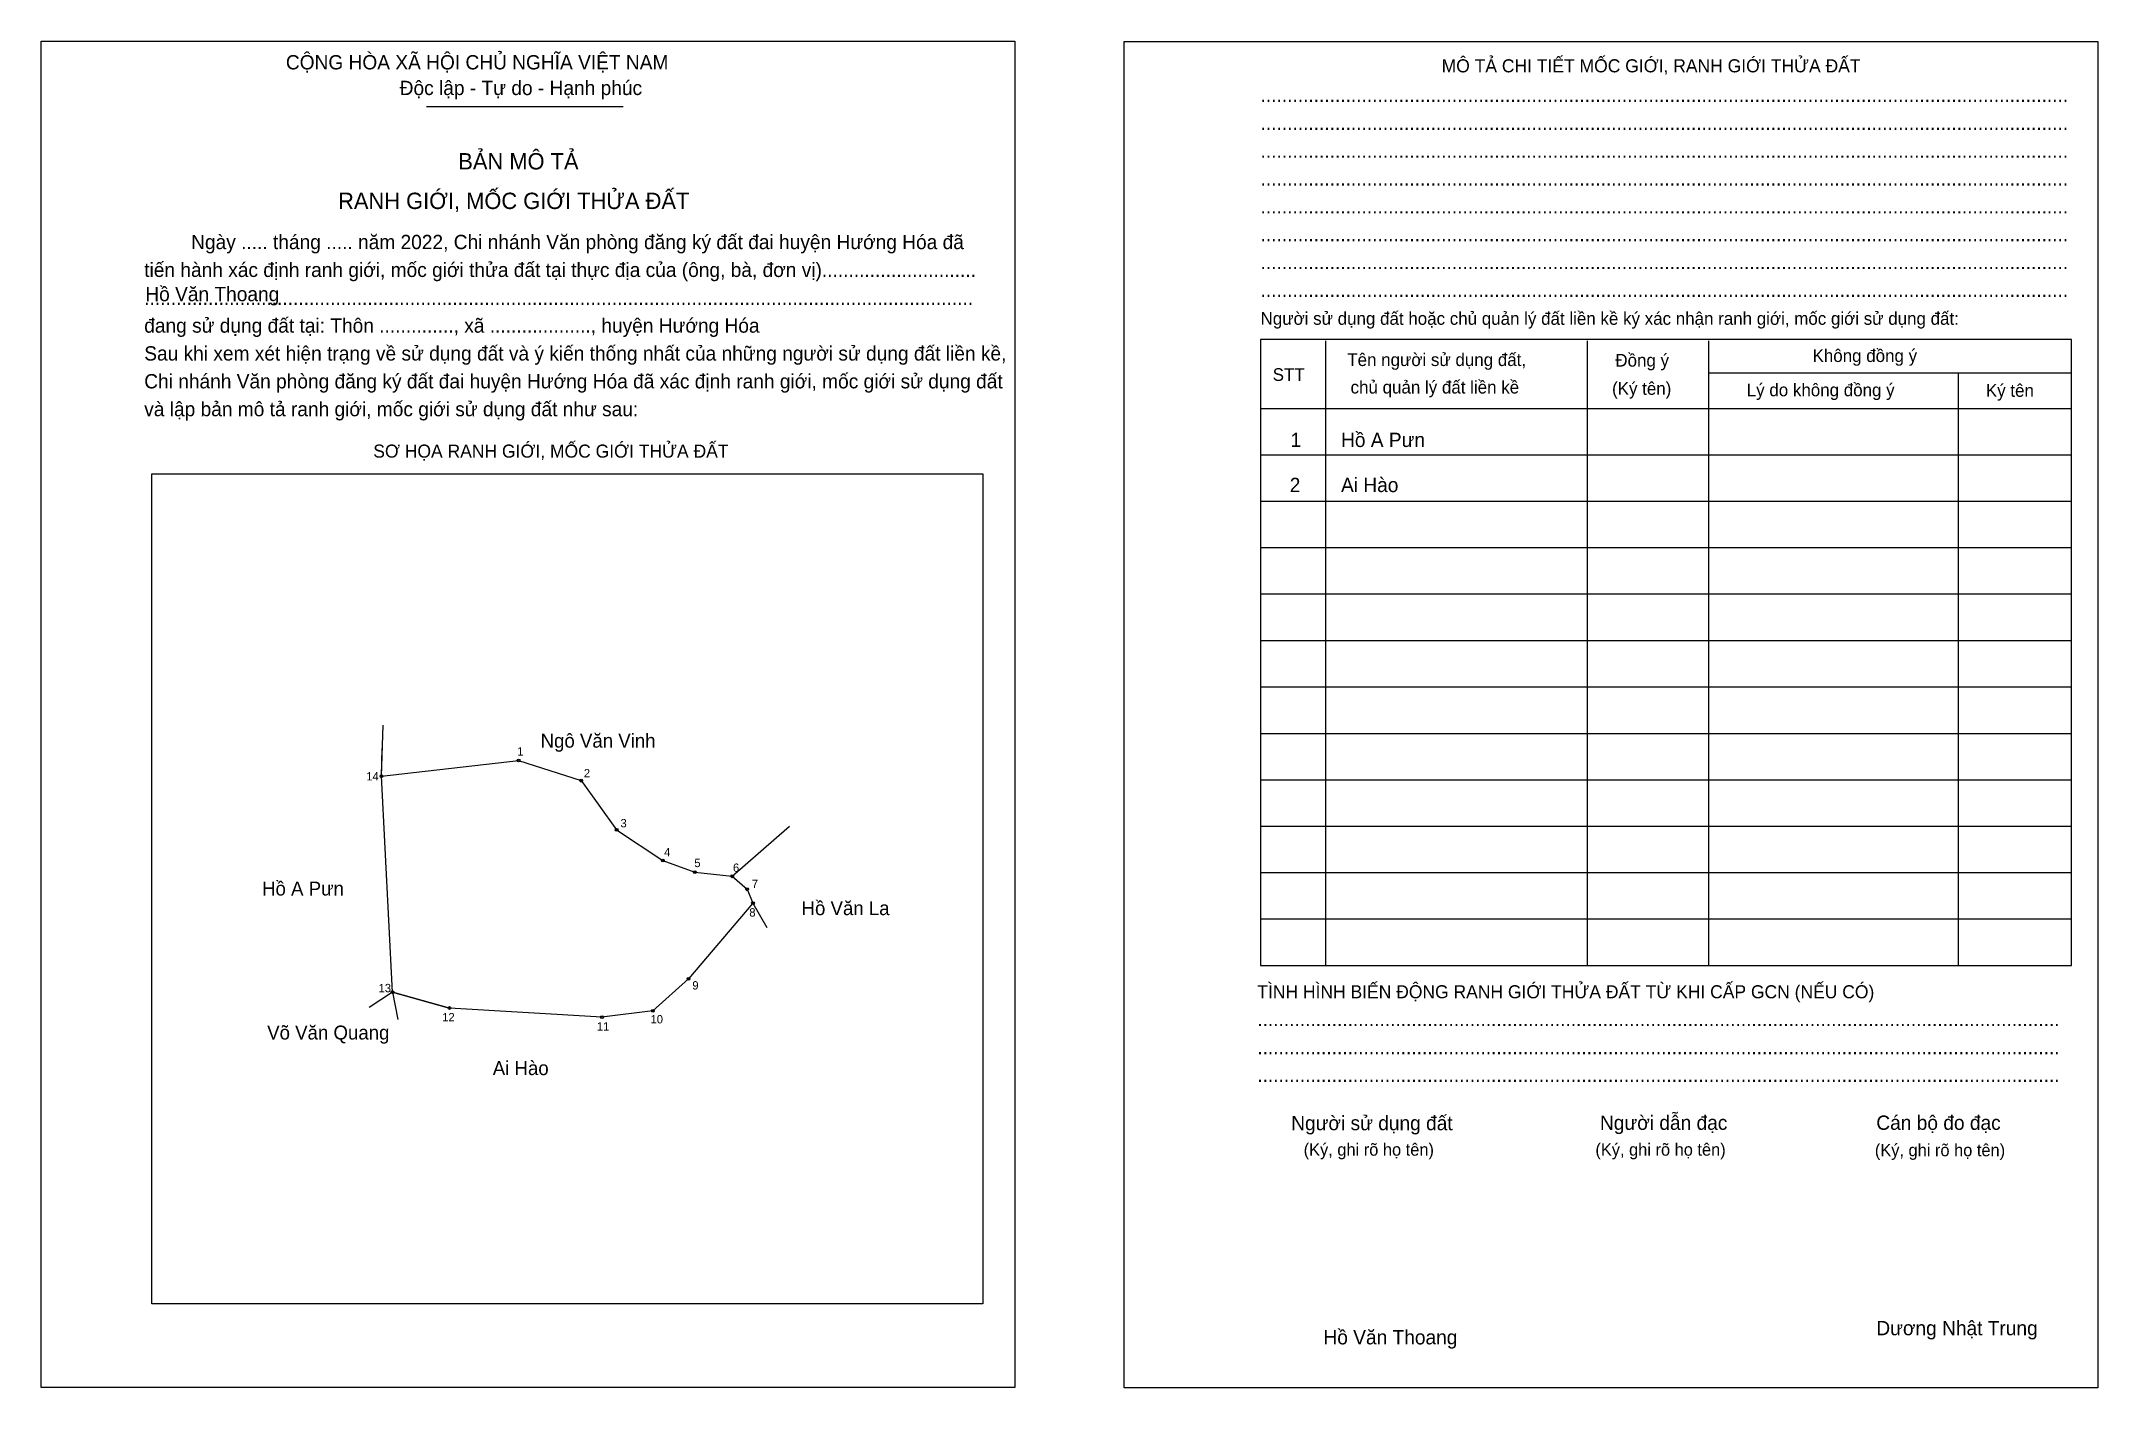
# Model space of a CAD drawing. Extents: x 543608 to 544730, y 1838753 to 1839488.
import ezdxf

# ---------------------------------------------------------------- set-up
doc = ezdxf.new("R2010")
doc.units = 0
for name, color, linetype in [('Level 1', 7, 'Continuous'), ('Level 10', 7, 'Continuous'), ('Level 11', 7, 'Continuous'), ('Level 2', 7, 'Continuous'), ('Level 25', 7, 'Continuous'), ('Level 27', 7, 'Continuous'), ('Level 36', 7, 'Continuous'), ('Level 52', 7, 'Continuous'), ('Level 55', 7, 'Continuous'), ('Level 6', 7, 'Continuous'), ('Level 9', 7, 'Continuous')]:
    doc.layers.add(name, color=color, linetype=linetype)

msp = doc.modelspace()

# ---------------------------------------------------------------- linework, layer by layer
at = {"layer": 'Level 1'}
for p, q in [((543608.1, 1839487.6), (543608.1, 1839487.6)), ((544199.2, 1839487.4), (544199.2, 1839487.4)), ((543818.4, 1839451.9), (543925.8, 1839451.9)), ((544309, 1839324), (544309, 1838983.1)), ((544451.9, 1839324), (544451.9, 1838983.1)), ((544518.1, 1839324), (544518.1, 1838983.1)), ((544518.1, 1839306.5), (544716.2, 1839306.5)), ((544654.2, 1839306.5), (544654.2, 1838983.1)), ((544273.6, 1839287.2), (544716.2, 1839287.2)), ((544273.6, 1839261.9), (544716.2, 1839261.9)), ((543668.5, 1839251.5), (543668.5, 1839251.5)), ((544273.6, 1839236.5), (544716.2, 1839236.5)), ((544273.6, 1839211.2), (544716.2, 1839211.2)), ((544273.6, 1839185.9), (544716.2, 1839185.9)), ((544273.6, 1839160.5), (544716.2, 1839160.5)), ((544273.6, 1839135.2), (544716.2, 1839135.2)), ((544273.6, 1839109.8), (544716.2, 1839109.8)), ((544273.6, 1839084.5), (544716.2, 1839084.5)), ((544273.6, 1839059.2), (544716.2, 1839059.2)), ((544273.6, 1839033.8), (544716.2, 1839033.8)), ((544273.6, 1839008.5), (544716.2, 1839008.5)), ((544122, 1838798.4), (544122, 1838798.4)), ((544139.4, 1838752.8), (544139.4, 1838752.8)), ((544730.5, 1838752.6), (544730.5, 1838752.6))]:
    msp.add_line(p, q, dxfattribs=at)
for points in [[(544716.2, 1839324.7), (544273.6, 1839324.7), (544273.6, 1838983.1), (544716.2, 1838983.1)], [(543668.5, 1839251.5), (544122, 1839251.5), (544122, 1838798.4), (543668.5, 1838798.4)]]:
    msp.add_lwpolyline(points, close=True, dxfattribs=at)
at = {"layer": 'Level 10'}
for p, q in [((543793.9, 1839086.4), (543794.7, 1839114.3)), ((543985.2, 1839031.8), (544016.6, 1839059.1))]:
    msp.add_line(p, q, dxfattribs=at)
msp.add_lwpolyline([(543793.9, 1839086.4), (543868.7, 1839095), (543902.8, 1839084), (543922.2, 1839057.2), (543947.4, 1839040.4), (543964.9, 1839034.1), (543985.2, 1839031.8), (543993.4, 1839024.7), (543996.6, 1839017.1), (543961.4, 1838975.8), (543941.9, 1838958.4), (543914.2, 1838954.9), (543831, 1838959.9), (543799.9, 1838968.5)], close=True, dxfattribs=at)
at = {"layer": 'Level 11'}
for centre in [(543793.9, 1839086.4), (543793.9, 1839086.4), (543868.7, 1839095), (543902.8, 1839084), (543922.2, 1839057.2), (543947.4, 1839040.4), (543964.9, 1839034.1), (543985.2, 1839031.8), (543993.4, 1839024.7), (543996.6, 1839017.1), (543961.4, 1838975.8), (543799.9, 1838968.5), (543831, 1838959.9), (543914.2, 1838954.9), (543941.9, 1838958.4)]:
    msp.add_circle(centre, 0.76, dxfattribs=at)
at = {"layer": 'Level 2'}
for points in [[(543608.1, 1839487.6), (544139.4, 1839487.6), (544139.4, 1838752.8), (543608.1, 1838752.8)], [(544199.2, 1839487.4), (544730.5, 1839487.4), (544730.5, 1838752.6), (544199.2, 1838752.6)]]:
    msp.add_lwpolyline(points, close=True, dxfattribs=at)
at = {"layer": 'Level 25'}
for p, q in [((543941.9, 1838958.4), (543961.4, 1838975.8)), ((543799.9, 1838968.5), (543831, 1838959.9))]:
    msp.add_line(p, q, dxfattribs=at)
at = {"layer": 'Level 27'}
for p, q in [((543793.9, 1839086.4), (543794.3, 1839101.6)), ((543996.6, 1839017.1), (544004.1, 1839003.8)), ((543799.9, 1838968.5), (543787.2, 1838960.1)), ((543799.9, 1838968.5), (543802.8, 1838953.6))]:
    msp.add_line(p, q, dxfattribs=at)

# ---------------------------------------------------------------- texts
at = {"layer": 'Level 1'}
for s, height, p in [('CỘNG HÒA XÃ HỘI CHỦ NGHĨA VIỆT NAM', 7.804, (543741.7, 1839472.2)), ('MÔ TẢ CHI TIẾT MỐC GIỚI, RANH GIỚI THỬA ĐẤT', 7.135, (544372.4, 1839470.6)), ('Độc lập - Tự do - Hạnh phúc', 7.804, (543803.8, 1839458.2)), ('........................................................................................................................................................', 7.8039, (544273.6, 1839454.4)), ('........................................................................................................................................................', 7.8039, (544273.6, 1839439.2)), ('BẢN MÔ TẢ', 8.92, (543835.8, 1839417.6)), ('........................................................................................................................................................', 7.8039, (544273.6, 1839424)), ('RANH GIỚI, MỐC GIỚI THỬA ĐẤT', 8.92, (543770.2, 1839396)), ('........................................................................................................................................................', 7.8039, (544273.6, 1839408.8)), ('........................................................................................................................................................', 7.8039, (544273.6, 1839393.6)), ('Ngày ..... tháng ..... năm 2022, Chi nhánh Văn phòng đăng ký đất đai huyện Hướng Hóa đã', 7.804, (543690, 1839374.1)), ('........................................................................................................................................................', 7.8039, (544273.6, 1839378.4)), ('tiến hành xác định ranh giới, mốc giới thửa đất tại thực địa của (ông, bà, đơn vị).............................', 7.8039, (543664.4, 1839358.9)), ('........................................................................................................................................................', 7.8039, (544273.6, 1839363.2)), ('............................................................................................................................................................', 7.8039, (543664.4, 1839343.7)), ('........................................................................................................................................................', 7.8039, (544273.6, 1839348)), ('đang sử dụng đất tại: Thôn .............., xã ..................., huyện Hướng Hóa', 7.804, (543664.4, 1839328.5)), ('Người sử dụng đất hoặc chủ quản lý đất liền kề ký xác nhận ranh giới, mốc giới sử dụng đất:', 6.913, (544273.6, 1839332.8)), ('Sau khi xem xét hiện trạng về sử dụng đất và ý kiến thống nhất của những người sử dụng đất liền kề,', 7.804, (543664.4, 1839313.3)), ('Tên người sử dụng đất,', 6.913, (544320.9, 1839310.3)), ('Đồng ý', 6.91, (544467.2, 1839310)), ('Không đồng ý', 6.913, (544574.8, 1839312.5)), ('Chi nhánh Văn phòng đăng ký đất đai huyện Hướng Hóa đã xác định ranh giới, mốc giới sử dụng đất', 7.804, (543664.4, 1839298.1)), ('STT', 6.91, (544280.2, 1839302.2)), ('chủ quản lý đất liền kề', 6.913, (544322.7, 1839295.3)), ('(Ký tên)', 6.91, (544465.4, 1839294.6)), ('Lý do không đồng ý', 6.913, (544538.9, 1839293.8)), ('Ký tên', 6.91, (544669.4, 1839293.5)), ('và lập bản mô tả ranh giới, mốc giới sử dụng đất như sau:', 7.804, (543664.4, 1839282.9)), ('SƠ HỌA RANH GIỚI, MỐC GIỚI THỬA ĐẤT', 7.135, (543789.4, 1839260.3)), ('TÌNH HÌNH BIẾN ĐỘNG RANH GIỚI THỬA ĐẤT TỪ KHI CẤP GCN (NẾU CÓ)', 7.135, (544271.8, 1838965.2)), ('.......................................................................................................................................................', 7.8039, (544271.8, 1838950)), ('.......................................................................................................................................................', 7.8039, (544271.8, 1838934.7)), ('.......................................................................................................................................................', 7.8039, (544271.8, 1838919.5)), ('Người sử dụng đất', 7.804, (544290.3, 1838893.2)), ('Người dẫn đạc', 7.804, (544458.8, 1838893.4)), ('Cán bộ đo đạc', 7.804, (544609.6, 1838893.4)), ('(Ký, ghi rõ họ tên)', 6.689, (544297.1, 1838879.3)), ('(Ký, ghi rõ họ tên)', 6.689, (544456.3, 1838879.3)), ('(Ký, ghi rõ họ tên)', 6.689, (544608.8, 1838879)), ('Dương Nhật Trung', 7.804, (544609.6, 1838781.3))]:
    msp.add_text(s, height=height, dxfattribs=at).set_placement(p)
at = {"layer": 'Level 36'}
for s, height, p in [('Ngô Văn Vinh', 7.602, (543880.7, 1839102)), ('Hồ A Pưn', 7.6, (543728.7, 1839021.3)), ('Hồ Văn La', 7.6, (544023.1, 1839010.6)), ('Võ Văn Quang', 7.602, (543731.5, 1838942.7)), ('Ai Hào', 7.6, (543854.6, 1838923.3))]:
    msp.add_text(s, height=height, dxfattribs=at).set_placement(p)
at = {"layer": 'Level 52'}
for s, p in [('1', (544290, 1839266.1)), ('Hồ A Pưn', (544317.5, 1839266.1)), ('2', (544289.5, 1839241.5)), ('Ai Hào', (544317.5, 1839241.5))]:
    msp.add_text(s, height=7.8, dxfattribs=at).set_placement(p)
at = {"layer": 'Level 55'}
for s, p in [('14', (543793.5, 1839086.4)), ('1', (543868.6, 1839095)), ('2', (543902.7, 1839084)), ('3', (543922, 1839057.2)), ('4', (543947.2, 1839040.4)), ('5', (543964.7, 1839034.1)), ('6', (543985.1, 1839031.8)), ('7', (543993.2, 1839024.7)), ('8', (543996.4, 1839017.1)), ('9', (543961.3, 1838975.8)), ('13', (543799.6, 1838968.5)), ('12', (543830.7, 1838959.9)), ('11', (543913.9, 1838954.9)), ('10', (543941.5, 1838958.4))]:
    msp.add_text(s, height=0.507, dxfattribs=at).set_placement(p)
at = {"layer": 'Level 6'}
for p in [(543665, 1839345.7), (544307.9, 1838776.3)]:
    msp.add_text('Hồ Văn Thoang', height=7.804, dxfattribs=at).set_placement(p)
at = {"layer": 'Level 9'}
for s, p in [('1', (543868, 1839097.7)), ('14', (543785.6, 1839084.1)), ('2', (543904.3, 1839085.8)), ('3', (543924.3, 1839058.5)), ('4', (543948.1, 1839042.7)), ('5', (543964.6, 1839036.8)), ('6', (543985.7, 1839034.2)), ('7', (543996, 1839025.4)), ('8', (543994.6, 1839009.8)), ('9', (543963.5, 1838970)), ('13', (543792.3, 1838968.5)), ('12', (543827, 1838952.6)), ('11', (543911.4, 1838947.6)), ('10', (543940.7, 1838951.5))]:
    msp.add_text(s, height=4.56, dxfattribs=at).set_placement(p)

doc.saveas('drawing.dxf')
